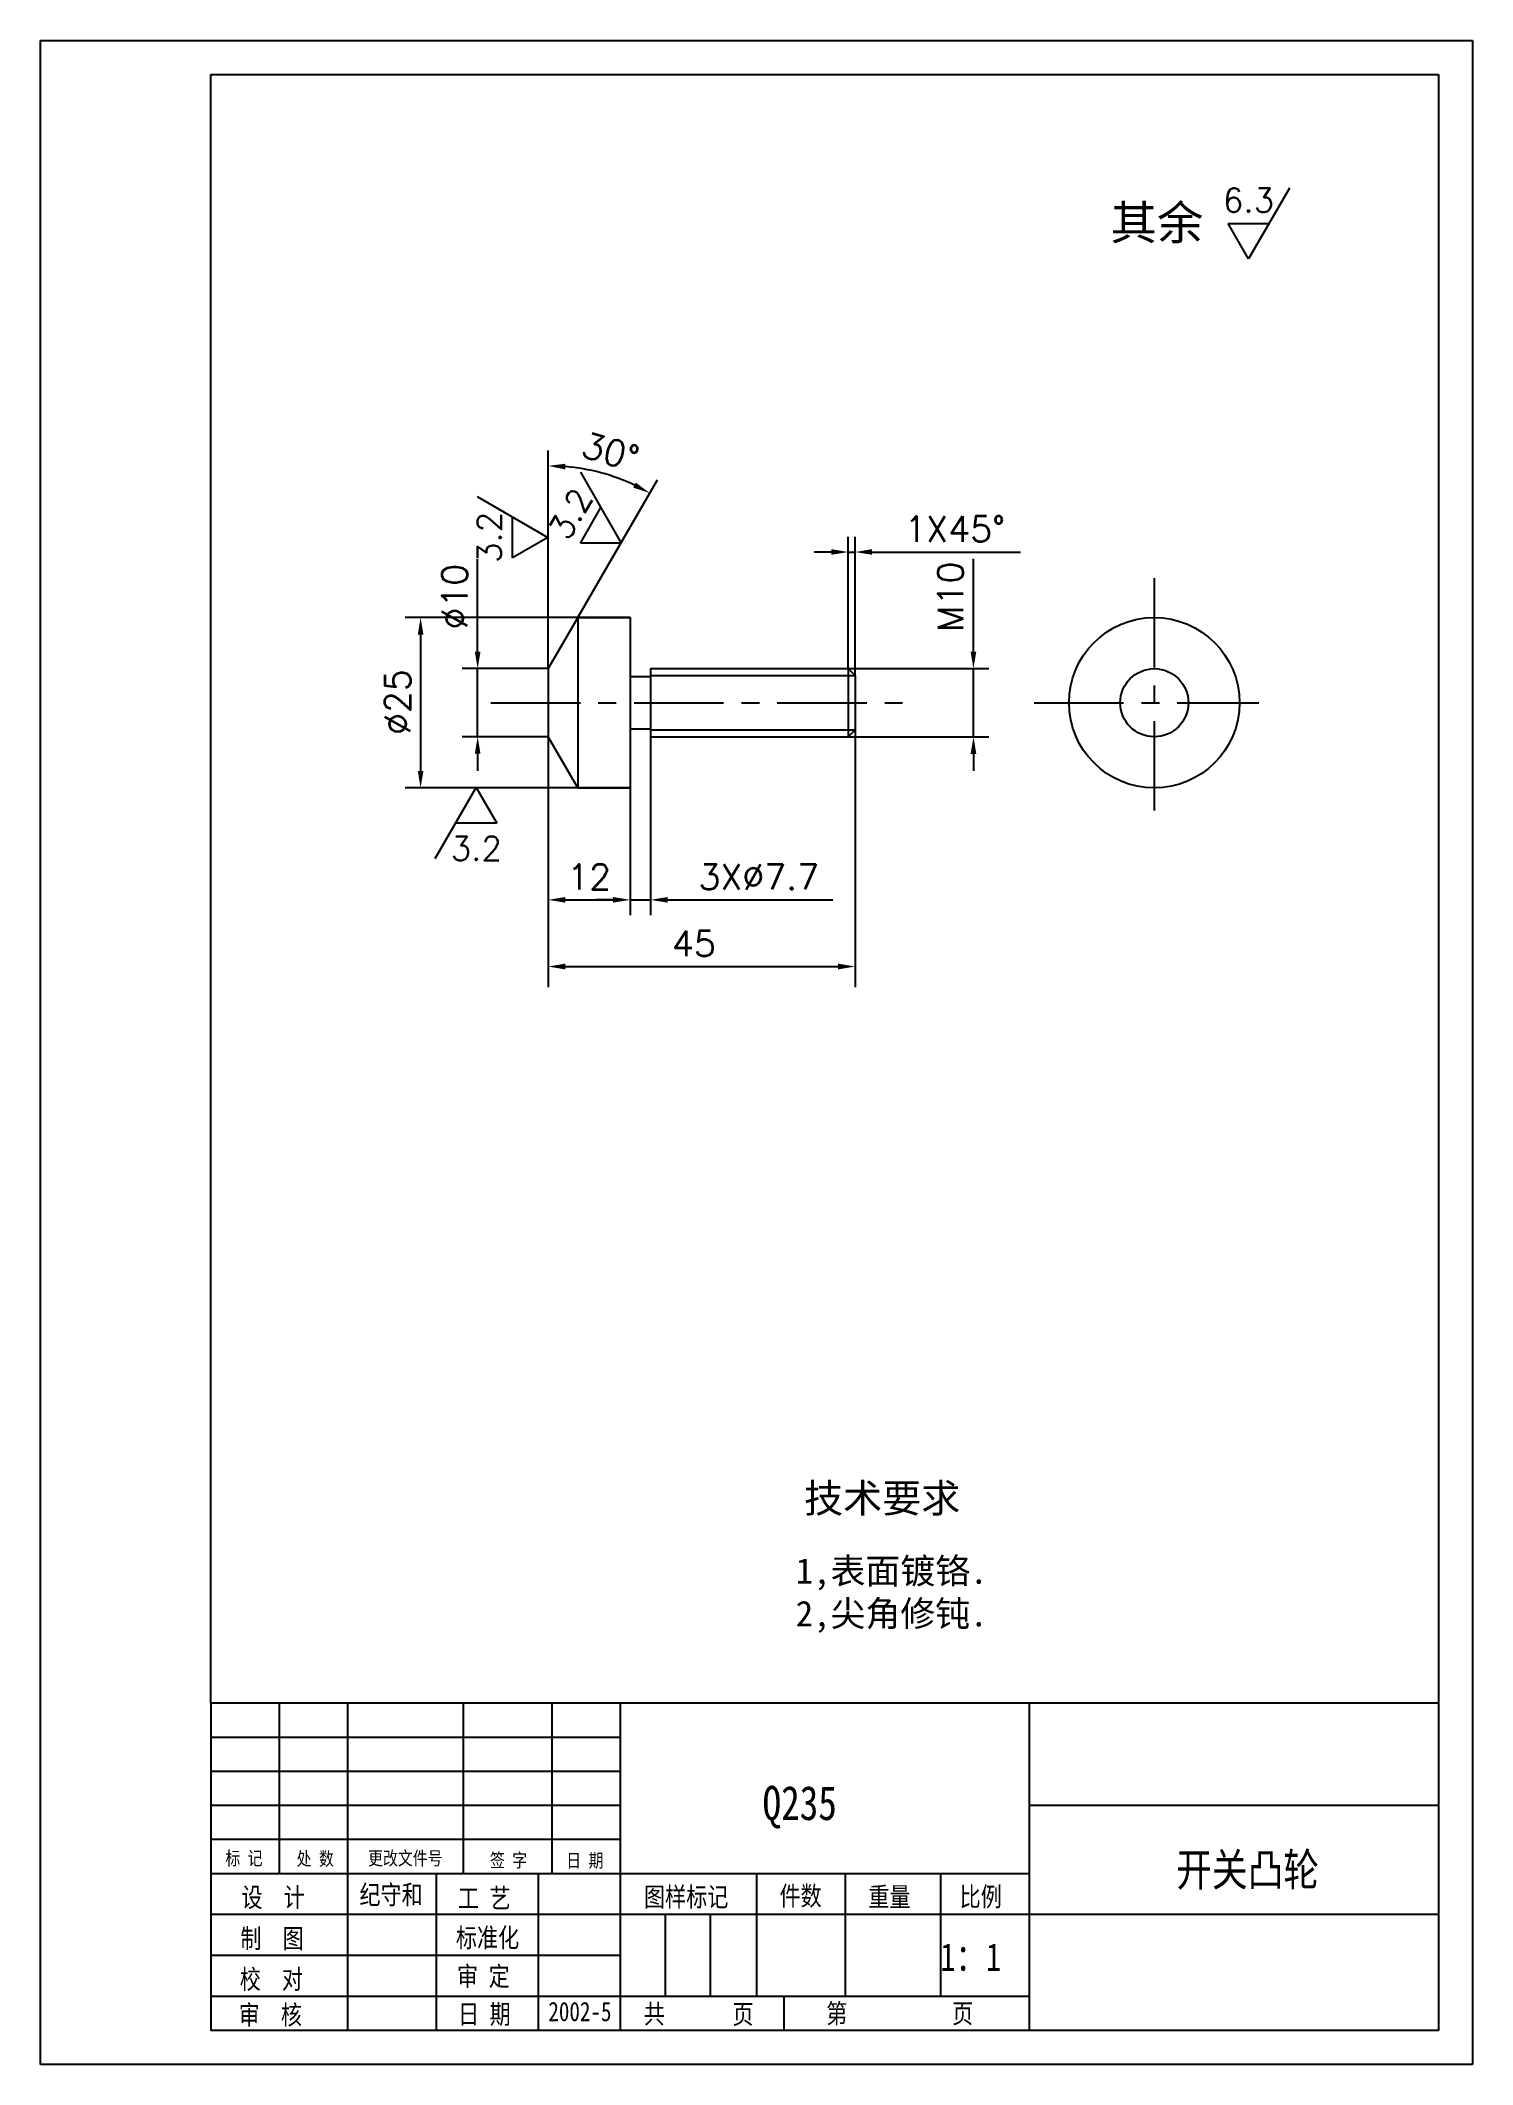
# Model space of a CAD drawing. Extents: x 346 to 556, y 136 to 433.
import ezdxf

# ---------------------------------------------------------------- set-up
doc = ezdxf.new("R2010")
doc.units = 0
doc.header["$LTSCALE"] = 10.5
doc.header["$MEASUREMENT"] = 0
doc.linetypes.add('CENTER', pattern=[2, 1.25, -0.25, 0.25, -0.25])
doc.layers.get('0').update_dxf_attribs({"color": 2, "linetype": 'CONTINUOUS'})
doc.layers.get('DEFPOINTS').update_dxf_attribs({"linetype": 'CONTINUOUS'})
doc.layers.add('PART', color=3, linetype='CONTINUOUS')
doc.layers.add('SMPEN_THICK', color=7, linetype='CONTINUOUS')
doc.styles.add('HZDX', font='', dxfattribs={"width": 0.8, "height": 7.5})
doc.styles.get("Standard").update_dxf_attribs({"font": 'txt.shx', "height": 3.75})
doc.styles.get('HZDX').set_extended_font_data('SimSun')
doc.dimstyles.get("Standard").update_dxf_attribs({"dimtxt": 0.18, "dimasz": 0.18, "dimexe": 0.18, "dimexo": 0.0625, "dimgap": 0.09, "dimtad": 0, "dimtih": 1, "dimtoh": 1, "dimdec": 4, "dimzin": 0, "dimdsep": 46, "dimtxsty": 'Standard', "dimcen": 0.09, "dimadec": 0, "dimazin": 0, "dimtfac": 1, "dimtdec": 4, "dimtofl": 0, "dimtmove": 0, "dimatfit": 3, "dimfxl": 1, "dimtolj": 1, "dimtzin": 0, "dimarcsym": 0})

# ---------------------------------------------------------------- blocks, each defined once
blk = doc.blocks.new('*D7')
at = {"color": 2, "linetype": 'ByBlock', "transparency": 16777216}
for p, q in [((420.76, 330.48), (420.76, 304.3)), ((432.76, 320.48), (432.76, 304.3)), ((423.26, 306.55), (430.26, 306.55))]:
    blk.add_line(p, q, dxfattribs=at)
for points in [[(423.26, 306.97), (423.26, 306.14), (420.76, 306.55)], [(430.26, 306.97), (430.26, 306.14), (432.76, 306.55)]]:
    blk.add_solid(points, dxfattribs=at)
at = {"layer": 'DEFPOINTS', "color": 0, "linetype": 'ByBlock', "transparency": 16777216}
for p in [(420.76, 330.48), (432.76, 320.48), (432.76, 306.55)]:
    blk.add_point(p, dxfattribs=at)
at = {"color": 2, "linetype": 'ByBlock', "transparency": 16777216, "insert": (426.76, 309.93), "char_height": 3.75, "attachment_point": 5}
blk.add_mtext('\\A1;12', dxfattribs=at)
blk = doc.blocks.new('*D8')
at = {"color": 2, "linetype": 'ByBlock', "transparency": 16777216}
for p, q in [((410.41, 342.98), (410.41, 356.6)), ((420.76, 340.48), (408.16, 340.48)), ((410.41, 330.48), (410.41, 340.48)), ((420.76, 330.48), (408.16, 330.48)), ((410.41, 327.98), (410.41, 325.48))]:
    blk.add_line(p, q, dxfattribs=at)
for points in [[(409.99, 342.98), (410.83, 342.98), (410.41, 340.48)], [(409.99, 327.98), (410.83, 327.98), (410.41, 330.48)]]:
    blk.add_solid(points, dxfattribs=at)
at = {"layer": 'DEFPOINTS', "color": 0, "linetype": 'ByBlock', "transparency": 16777216}
for p in [(420.76, 340.48), (410.41, 330.48), (420.76, 330.48)]:
    blk.add_point(p, dxfattribs=at)
at = {"color": 2, "linetype": 'ByBlock', "transparency": 16777216, "insert": (407.04, 351.04), "char_height": 3.75, "attachment_point": 5, "rotation": 90}
blk.add_mtext('\\A1;∅10', dxfattribs=at)
blk = doc.blocks.new('*D9')
at = {"color": 2, "linetype": 'ByBlock', "transparency": 16777216}
for p, q in [((432.76, 331.63), (432.76, 304.3)), ((435.76, 331.63), (435.76, 304.3)), ((430.26, 306.55), (427.76, 306.55)), ((432.76, 306.55), (435.76, 306.55)), ((438.26, 306.55), (462.51, 306.55))]:
    blk.add_line(p, q, dxfattribs=at)
for points in [[(430.26, 306.97), (430.26, 306.14), (432.76, 306.55)], [(438.26, 306.97), (438.26, 306.14), (435.76, 306.55)]]:
    blk.add_solid(points, dxfattribs=at)
at = {"layer": 'DEFPOINTS', "color": 0, "linetype": 'ByBlock', "transparency": 16777216}
for p in [(432.76, 331.63), (435.76, 331.63), (435.76, 306.55)]:
    blk.add_point(p, dxfattribs=at)
at = {"color": 2, "linetype": 'ByBlock', "transparency": 16777216, "insert": (451.64, 309.93), "char_height": 3.75, "attachment_point": 5}
blk.add_mtext('\\A1;3X∅7.7', dxfattribs=at)
blk = doc.blocks.new('*D10')
at = {"color": 2, "linetype": 'ByBlock', "transparency": 16777216}
for p, q in [((456.76, 340.48), (456.76, 359.84)), ((457.76, 339.48), (457.76, 359.84)), ((454.26, 357.59), (451.76, 357.59)), ((456.76, 357.59), (457.76, 357.59)), ((460.26, 357.59), (482.01, 357.59))]:
    blk.add_line(p, q, dxfattribs=at)
for points in [[(454.26, 358.01), (454.26, 357.18), (456.76, 357.59)], [(460.26, 358.01), (460.26, 357.18), (457.76, 357.59)]]:
    blk.add_solid(points, dxfattribs=at)
at = {"layer": 'DEFPOINTS', "color": 0, "linetype": 'ByBlock', "transparency": 16777216}
for p in [(457.76, 357.59), (456.76, 340.48), (457.76, 339.48)]:
    blk.add_point(p, dxfattribs=at)
at = {"color": 2, "linetype": 'ByBlock', "transparency": 16777216, "insert": (472.39, 360.97), "char_height": 3.75, "attachment_point": 5}
blk.add_mtext('\\A1;1X45°', dxfattribs=at)
blk = doc.blocks.new('*D11')
at = {"color": 2, "linetype": 'ByBlock', "transparency": 16777216}
for p, q in [((420.76, 330.48), (420.76, 294.52)), ((465.76, 330.48), (465.76, 294.52)), ((423.26, 296.77), (463.26, 296.77))]:
    blk.add_line(p, q, dxfattribs=at)
for points in [[(423.26, 297.19), (423.26, 296.35), (420.76, 296.77)], [(463.26, 297.19), (463.26, 296.35), (465.76, 296.77)]]:
    blk.add_solid(points, dxfattribs=at)
at = {"layer": 'DEFPOINTS', "color": 0, "linetype": 'ByBlock', "transparency": 16777216}
for p in [(420.76, 330.48), (465.76, 330.48), (465.76, 296.77)]:
    blk.add_point(p, dxfattribs=at)
at = {"color": 2, "linetype": 'ByBlock', "transparency": 16777216, "insert": (442.12, 300.14), "char_height": 3.75, "attachment_point": 5}
blk.add_mtext('\\A1;45', dxfattribs=at)
blk = doc.blocks.new('*D12')
at = {"color": 2, "linetype": 'ByBlock', "transparency": 16777216}
for p, q in [((432.76, 347.98), (399.79, 347.98)), ((402.04, 345.48), (402.04, 325.48)), ((432.76, 322.98), (399.79, 322.98))]:
    blk.add_line(p, q, dxfattribs=at)
for points in [[(401.63, 345.48), (402.46, 345.48), (402.04, 347.98)], [(401.63, 325.48), (402.46, 325.48), (402.04, 322.98)]]:
    blk.add_solid(points, dxfattribs=at)
at = {"layer": 'DEFPOINTS', "color": 0, "linetype": 'ByBlock', "transparency": 16777216}
for p in [(432.76, 347.98), (402.04, 322.98), (432.76, 322.98)]:
    blk.add_point(p, dxfattribs=at)
at = {"color": 2, "linetype": 'ByBlock', "transparency": 16777216, "insert": (398.67, 335.57), "char_height": 3.75, "attachment_point": 5, "rotation": 90}
blk.add_mtext('\\A1;∅25', dxfattribs=at)

msp = doc.modelspace()

# ---------------------------------------------------------------- linework, layer by layer
at = {"color": 2, "linetype": 'ByBlock'}
for p, q in [((420.7605, 340.47507), (420.7605, 372.48188)), ((425.09062, 347.97507), (436.7639, 368.19378)), ((483.11964, 342.97507), (483.11964, 356.60007)), ((464.7605, 340.47507), (485.36964, 340.47507)), ((483.11964, 330.47507), (483.11964, 340.47507)), ((420.7605, 330.47507), (420.7605, 293.72993)), ((464.7605, 330.47507), (485.36964, 330.47507)), ((465.7605, 331.47507), (465.7605, 293.72993)), ((483.11964, 327.97507), (483.11964, 325.47507))]:
    msp.add_line(p, q, dxfattribs=at)
msp.add_arc((420.7605, 340.47507), 29.75681, 64.8150867, 85.1849133, dxfattribs=at)
for points in [[(423.24079, 369.71056), (423.27579, 370.54316), (420.7605, 370.23188)], [(433.61623, 367.77244), (433.23025, 367.03389), (435.6389, 366.24522)], [(482.70298, 342.97507), (483.53631, 342.97507), (483.11964, 340.47507)], [(482.70298, 327.97507), (483.53631, 327.97507), (483.11964, 330.47507)]]:
    msp.add_solid(points, dxfattribs=at)
at = {"layer": 'DEFPOINTS', "color": 0, "linetype": 'ByBlock'}
for p in [(425.92771, 369.7798), (426.534, 350.47507), (420.7605, 340.47507), (420.7605, 340.47507), (465.7605, 340.47507), (420.7605, 330.47507), (420.7605, 330.47507), (465.7605, 330.47507), (465.7605, 330.47507), (483.11964, 330.47507)]:
    msp.add_point(p, dxfattribs=at)
at = {"layer": 'PART', "color": 6, "linetype": 'Continuous'}
for p, q in [((346.30103, 432.65178), (556.30103, 432.65178)), ((556.30103, 432.65178), (556.30103, 135.65178)), ((556.30103, 135.65178), (346.30103, 135.65178))]:
    msp.add_line(p, q, dxfattribs=at)
at = {"layer": 'PART', "color": 5, "linetype": 'Continuous'}
for p, q in [((371.30103, 427.65178), (551.30103, 427.65178)), ((551.30103, 427.65178), (551.30103, 140.65178)), ((371.30103, 188.65178), (371.30103, 140.65178)), ((551.30103, 140.65178), (371.30103, 140.65178))]:
    msp.add_line(p, q, dxfattribs=at)
at = {"layer": 'PART', "linetype": 'Continuous'}
for p, q in [((381.30103, 188.65178), (381.30103, 163.65178)), ((391.30103, 188.65178), (391.30103, 140.65178)), ((408.30103, 188.65178), (408.30103, 163.65178)), ((421.30103, 188.65178), (421.30103, 163.65178)), ((431.30103, 188.65178), (431.30103, 140.65178)), ((491.30103, 188.65178), (491.30103, 140.65178)), ((551.30103, 173.65178), (491.30103, 173.65178)), ((404.30103, 163.65178), (404.30103, 140.65178)), ((419.30103, 163.65178), (419.30103, 140.65178)), ((451.30103, 163.65178), (451.30103, 145.65178)), ((464.30103, 163.65178), (464.30103, 145.65178)), ((478.30103, 163.65178), (478.30103, 145.65178)), ((437.90103, 157.65178), (437.90103, 145.65178)), ((444.50103, 157.65178), (444.50103, 145.65178)), ((551.30103, 157.65178), (491.30103, 157.65178)), ((455.30103, 145.65178), (455.30103, 140.65178))]:
    msp.add_line(p, q, dxfattribs=at)
at = {"layer": 'SMPEN_THICK', "color": 6}
msp.add_line((346.30103, 135.65178), (346.30103, 432.65178), dxfattribs=at)
at = {"layer": 'SMPEN_THICK', "color": 5}
for p, q in [((371.30103, 188.65178), (371.30103, 427.65178)), ((551.30103, 188.65178), (371.30103, 188.65178))]:
    msp.add_line(p, q, dxfattribs=at)
at = {"layer": 'SMPEN_THICK'}
for p, q in [((529.45047, 411.00401), (523.45047, 400.61171)), ((523.45047, 400.61171), (520.45047, 405.80786)), ((520.45047, 405.80786), (526.45047, 405.80786)), ((425.47433, 369.3), (431.47433, 358.90769)), ((410.32176, 365.72841), (420.71407, 359.72841)), ((415.51792, 356.72841), (415.51792, 362.72841)), ((425.47433, 358.90769), (428.47433, 364.10384)), ((420.71407, 359.72841), (415.51792, 356.72841)), ((431.47433, 358.90769), (425.47433, 358.90769)), ((435.7605, 339.47507), (465.7605, 339.47507)), ((435.7605, 331.47507), (465.7605, 331.47507)), ((404.20017, 312.62226), (410.20017, 323.01456)), ((410.20017, 323.01456), (413.20017, 317.81841)), ((413.20017, 317.81841), (407.20017, 317.81841)), ((431.30103, 183.65178), (371.30103, 183.65178)), ((431.30103, 178.65178), (371.30103, 178.65178)), ((431.30103, 173.65178), (371.30103, 173.65178)), ((431.30103, 168.65178), (371.30103, 168.65178)), ((491.30103, 163.65178), (371.30103, 163.65178)), ((491.30103, 157.65178), (371.30103, 157.65178)), ((431.30103, 151.65178), (371.30103, 151.65178)), ((491.30103, 145.65178), (371.30103, 145.65178))]:
    msp.add_line(p, q, dxfattribs=at)
at = {"layer": 'SMPEN_THICK', "color": 3, "linetype": 'CENTER'}
for p, q in [((509.63524, 353.76452), (509.63524, 317.61025)), ((412.34899, 335.47507), (474.45946, 335.47507)), ((492.0158, 335.47507), (524.97039, 335.47507))]:
    msp.add_line(p, q, dxfattribs=at)
at = {"layer": 'SMPEN_THICK', "color": 4}
for p, q in [((425.09062, 347.97507), (420.7605, 340.47507)), ((425.09062, 347.97507), (432.7605, 347.97507)), ((425.09062, 347.97507), (425.09062, 322.97507)), ((432.7605, 347.97507), (432.7605, 322.97507)), ((420.7605, 340.47507), (420.7605, 330.47507)), ((432.7605, 339.32507), (435.7605, 339.32507)), ((435.7605, 340.47507), (464.7605, 340.47507)), ((435.7605, 340.47507), (435.7605, 330.47507)), ((464.7605, 340.47507), (464.7605, 330.47507)), ((464.7605, 340.47507), (465.7605, 339.47507)), ((465.7605, 339.47507), (465.7605, 331.47507)), ((425.09062, 322.97507), (420.7605, 330.47507)), ((432.7605, 331.62507), (435.7605, 331.62507)), ((435.7605, 330.47507), (464.7605, 330.47507)), ((464.7605, 330.47507), (465.7605, 331.47507)), ((425.09062, 322.97507), (432.7605, 322.97507))]:
    msp.add_line(p, q, dxfattribs=at)
for radius in [12.5, 5]:
    msp.add_circle((509.63524, 335.47507), radius, dxfattribs=at)

# ---------------------------------------------------------------- texts
at = {"color": 2, "linetype": 'ByBlock', "char_height": 3.75, "attachment_point": 5}
for s, insert, rotation in [('\\A1;30°', (429.91583, 372.31681), 343.9586691), ('\\A1;M10', (479.74464, 351.03757), 90)]:
    msp.add_mtext(s, dxfattribs=dict(at, insert=insert, rotation=rotation))
at = {"color": 2, "linetype": 'ByBlock'}
for s, insert, char_height, attachment_point in [('\\f仿宋_GB2312|b0|i0|c134|p49;技术要求', (469.73677, 218.51256), 4.2, 5), ('\\f仿宋_GB2312|b0|i0|c134|p49;1,表面镀铬.\\P2,尖角修钝.\\P\\Ftxt.shx; ', (457.05993, 209.95173), 3.75, 1)]:
    msp.add_mtext(s, dxfattribs=dict(at, insert=insert, char_height=char_height, attachment_point=attachment_point))
at = {"layer": 'SMPEN_THICK', "style": 'HZDX', "width": 0.8}
for s, height, p in [('Q235', 5, (452.19505, 171.52958)), ('标 记', 2, (373.41785, 164.92232)), ('处 数', 2, (383.86005, 164.85827)), ('更改文件号', 2, (394.34956, 164.92321)), ('签 字', 2, (412.21354, 164.61907)), ('日 期', 2, (423.40237, 164.59729)), ('开关凸轮', 4.8, (512.849, 161.84234)), ('设  计', 2.835, (375.77433, 158.77083)), ('纪守和', 2.835, (393.07047, 159.14927)), ('工 艺', 2.835, (407.51607, 158.64147)), ('图样标记', 2.835, (434.79808, 158.83978)), ('件数', 2.835, (454.66907, 158.9884)), ('重量', 2.835, (467.70016, 158.84021)), ('比例', 2.835, (481.08575, 158.8587)), ('制  图', 2.835, (375.62607, 152.73889)), ('标准化', 2.835, (407.21955, 152.85028)), ('1：1', 4.095, (478.26006, 149.37034)), ('校  对', 2.835, (375.5242, 146.76006)), ('审 定', 2.835, (407.3863, 147.1886)), ('审  核', 2.835, (375.37594, 141.5272)), ('日 期', 2.835, (407.52232, 141.63192)), ('2002-5', 2.835, (420.77848, 142.01036)), ('共', 2.835, (434.76882, 141.68389)), ('页', 2.835, (447.7768, 141.61904)), ('第', 2.835, (461.52757, 141.72086)), ('页', 2.835, (479.99291, 141.72086))]:
    msp.add_text(s, height=height, dxfattribs=at).set_placement(p)
at = {"layer": 'SMPEN_THICK', "attachment_point": 1}
for s, insert, char_height, width in [('6.3', (519.70391, 410.96039), 3.5, 7.8758), ('\\f仿宋_GB2312|b0|i0|c134|p49;其余', (503.21187, 408.41981), 5, 39.6305), ('3.2', (406.45361, 315.84456), 3.5, 7.8758)]:
    msp.add_mtext(s, dxfattribs=dict(at, insert=insert, char_height=char_height, width=width))
at = {"layer": 'SMPEN_THICK', "char_height": 3.5, "width": 7.8758, "attachment_point": 1}
for insert, rotation in [((420.63882, 360.83742), 60), ((410.36538, 355.98185), 90)]:
    msp.add_mtext('3.2', dxfattribs=dict(at, insert=insert, rotation=rotation))

# ---------------------------------------------------------------- dimensions: what is measured, and where the dimension line sits
at = {"layer": 'SMPEN_THICK', "color": 4}
dim = msp.add_linear_dim(base=(465.7605, 357.59422), p1=(464.7605, 340.47507), p2=(465.7605, 339.47507), text='<>X45%%d', dimstyle='Standard', override={"dimtxt": 5, "dimasz": 2.5, "dimexe": 2.25, "dimexo": 0, "dimgap": 1.5, "dimtad": 1, "dimtih": 0, "dimtoh": 0, "dimzin": 8, "dimclrd": 2, "dimclre": 2, "dimclrt": 2, "dimtm": 0.115, "dimtfac": 0.66667, "dimtofl": 1, "dimatfit": 1, "dimtvp": 5, "dimtzin": 8}, dxfattribs=at)
dim.commit()
dim.dimension.update_dxf_attribs({"geometry": '*D10', "text_midpoint": (480.3855, 357.59422), "dimtype": 160, "insert": (8, 0)})
at = {"layer": 'SMPEN_THICK'}
for base, p1, p2, picture, middle in [((410.41042, 330.47507), (420.7605, 340.47507), (420.7605, 330.47507), '*D8', (410.41042, 351.03757)), ((402.0429, 322.97507), (432.7605, 347.97507), (432.7605, 322.97507), '*D12', (402.0429, 335.56606))]:
    dim = msp.add_linear_dim(base=base, p1=p1, p2=p2, angle=90, text='%%c<>', dimstyle='Standard', override={"dimtxt": 5, "dimasz": 2.5, "dimexe": 2.25, "dimexo": 0, "dimgap": 1.5, "dimtad": 1, "dimtih": 0, "dimtoh": 0, "dimzin": 8, "dimclrd": 2, "dimclre": 2, "dimclrt": 2, "dimtm": 0.115, "dimtfac": 0.66667, "dimtofl": 1, "dimatfit": 1, "dimtvp": 5, "dimtzin": 8}, dxfattribs=at)
    dim.commit()
    dim.dimension.update_dxf_attribs({"geometry": picture, "text_midpoint": middle, "dimtype": 160})
for base, p2, picture, middle in [((432.7605, 306.55252), (432.7605, 320.47507), '*D7', (426.7605, 306.55252)), ((465.7605, 296.76856), (465.7605, 330.47507), '*D11', (442.11668, 296.76856))]:
    dim = msp.add_linear_dim(base=base, p1=(420.7605, 330.47507), p2=p2, dimstyle='Standard', override={"dimtxt": 5, "dimasz": 2.5, "dimexe": 2.25, "dimexo": 0, "dimgap": 1.5, "dimtad": 1, "dimtih": 0, "dimtoh": 0, "dimzin": 8, "dimclrd": 2, "dimclre": 2, "dimclrt": 2, "dimtm": 0.115, "dimtfac": 0.66667, "dimtofl": 1, "dimatfit": 1, "dimtvp": 5, "dimtzin": 8}, dxfattribs=at)
    dim.commit()
    dim.dimension.update_dxf_attribs({"geometry": picture, "text_midpoint": middle, "dimtype": 160})
dim = msp.add_linear_dim(base=(435.7605, 306.55252), p1=(432.7605, 331.62507), p2=(435.7605, 331.62507), text='<>X%%c7.7', dimstyle='Standard', override={"dimtxt": 5, "dimasz": 2.5, "dimexe": 2.25, "dimexo": 0, "dimgap": 1.5, "dimtad": 1, "dimtih": 0, "dimtoh": 0, "dimzin": 8, "dimclrd": 2, "dimclre": 2, "dimclrt": 2, "dimtm": 0.115, "dimtfac": 0.66667, "dimtofl": 1, "dimatfit": 1, "dimtvp": 5, "dimtzin": 8}, dxfattribs=at)
dim.commit()
dim.dimension.update_dxf_attribs({"geometry": '*D9', "text_midpoint": (451.6355, 306.55252), "dimtype": 160})

doc.saveas('drawing.dxf')
